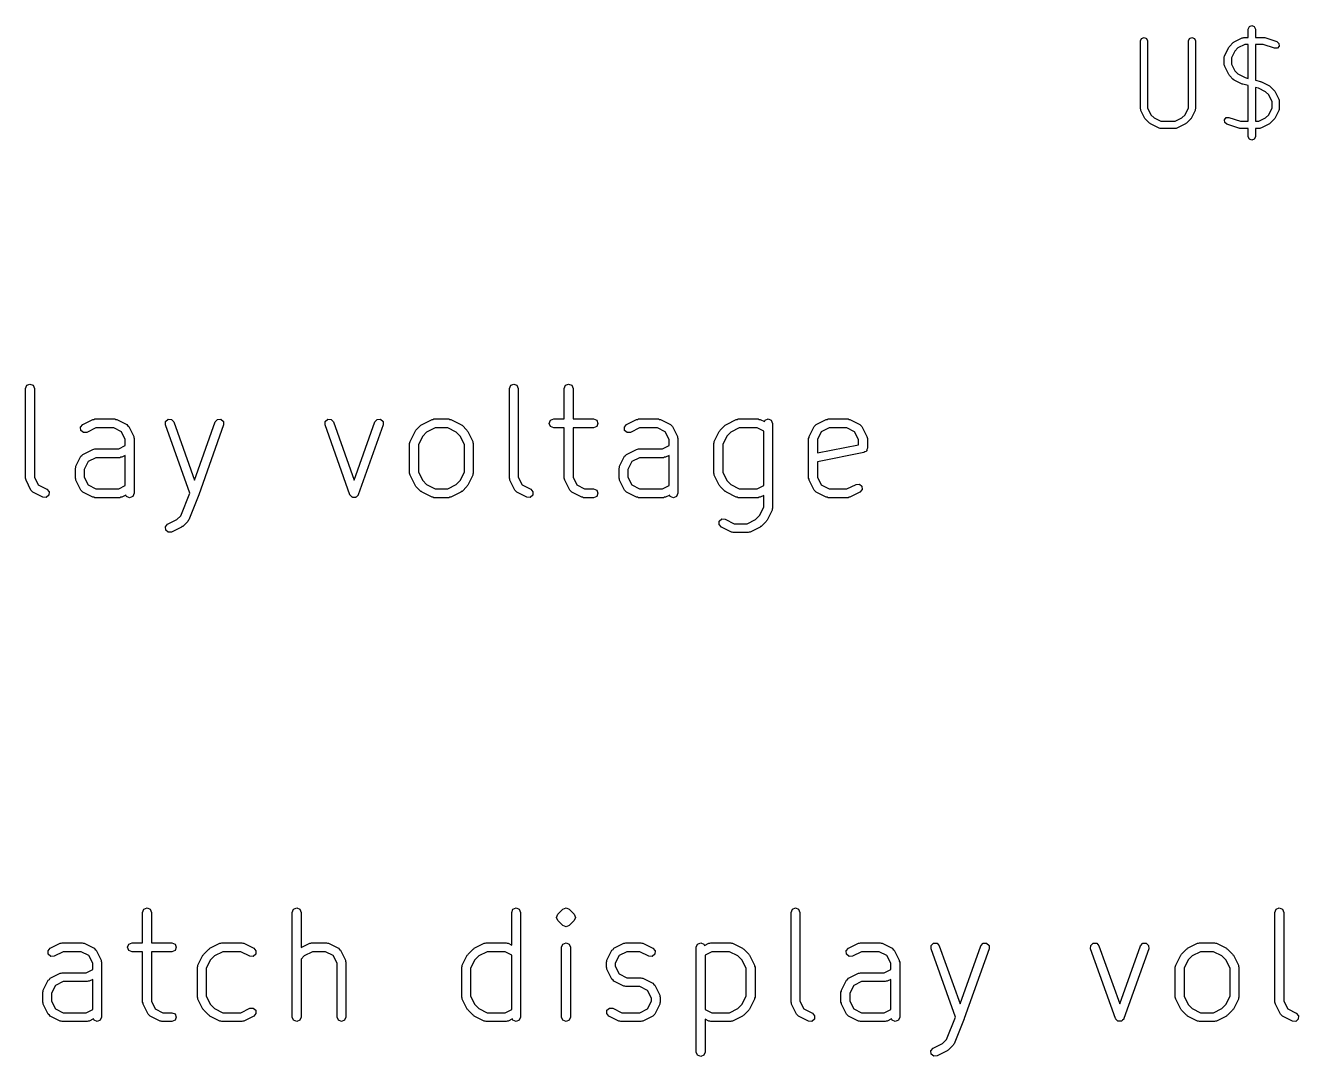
# Model space of a CAD drawing. Extents: x 114.4 to 183.2, y -118.4 to -91.7.
# Drawn here: x 138.26 to 149.99, y -115.8 to -106.3 of the extents above; entities that cross this region are included whole.
import ezdxf

# ---------------------------------------------------------------- set-up
doc = ezdxf.new("R2010")
doc.units = 0
doc.layers.add('BLACK', color=7, linetype='CONTINUOUS')

msp = doc.modelspace()

# ---------------------------------------------------------------- linework, layer by layer
at = {"layer": 'BLACK', "linetype": 'CONTINUOUS'}
for p, q in [((149.523, -106.333), (149.533, -106.31)), ((149.523, -106.41), (149.523, -106.333)), ((149.533, -106.31), (149.556, -106.3)), ((149.556, -106.3), (149.578, -106.31)), ((149.578, -106.31), (149.588, -106.333)), ((149.588, -106.333), (149.588, -106.41)), ((148.53, -106.443), (148.54, -106.42)), ((148.53, -107.068), (148.53, -106.443)), ((148.54, -106.42), (148.563, -106.41)), ((148.563, -106.41), (148.586, -106.42)), ((148.586, -106.42), (148.595, -106.443)), ((148.595, -106.443), (148.595, -107.06)), ((148.971, -106.443), (148.981, -106.42)), ((148.971, -107.06), (148.971, -106.443)), ((148.981, -106.42), (149.004, -106.41)), ((149.004, -106.41), (149.027, -106.42)), ((149.027, -106.42), (149.036, -106.443)), ((149.036, -106.443), (149.036, -107.068)), ((149.306, -106.575), (149.343, -106.502)), ((149.343, -106.502), (149.347, -106.498)), ((149.347, -106.498), (149.349, -106.493)), ((149.349, -106.493), (149.385, -106.457)), ((149.385, -106.457), (149.39, -106.455)), ((149.39, -106.455), (149.394, -106.451)), ((149.394, -106.451), (149.467, -106.414)), ((149.428, -106.506), (149.398, -106.536)), ((149.49, -106.475), (149.428, -106.506)), ((149.467, -106.414), (149.475, -106.413)), ((149.475, -106.413), (149.482, -106.41)), ((149.482, -106.41), (149.523, -106.41)), ((149.523, -106.475), (149.49, -106.475)), ((149.523, -106.787), (149.523, -106.475)), ((149.588, -106.41), (149.666, -106.41)), ((149.661, -106.475), (149.588, -106.475)), ((149.588, -106.475), (149.588, -106.804)), ((149.766, -106.51), (149.661, -106.475)), ((149.666, -106.41), (149.671, -106.412)), ((149.671, -106.412), (149.676, -106.412)), ((149.676, -106.412), (149.786, -106.449)), ((149.786, -106.449), (149.805, -106.465)), ((149.807, -106.49), (149.791, -106.509)), ((149.805, -106.465), (149.807, -106.49)), ((149.302, -106.59), (149.305, -106.583)), ((149.302, -106.663), (149.302, -106.59)), ((149.305, -106.583), (149.306, -106.575)), ((149.398, -106.536), (149.367, -106.598)), ((149.367, -106.598), (149.367, -106.656)), ((149.791, -106.509), (149.766, -106.51)), ((149.305, -106.67), (149.302, -106.663)), ((149.306, -106.678), (149.305, -106.67)), ((149.343, -106.752), (149.306, -106.678)), ((149.367, -106.656), (149.398, -106.718)), ((149.398, -106.718), (149.428, -106.747)), ((149.347, -106.755), (149.343, -106.752)), ((149.349, -106.76), (149.347, -106.755)), ((149.385, -106.797), (149.349, -106.76)), ((149.39, -106.799), (149.385, -106.797)), ((149.394, -106.803), (149.39, -106.799)), ((149.467, -106.84), (149.394, -106.803)), ((149.428, -106.747), (149.493, -106.78)), ((149.471, -106.84), (149.467, -106.84)), ((149.474, -106.842), (149.471, -106.84)), ((149.523, -106.854), (149.474, -106.842)), ((149.493, -106.78), (149.523, -106.787)), ((149.523, -107.182), (149.523, -106.854)), ((149.588, -106.804), (149.637, -106.816)), ((149.637, -106.816), (149.64, -106.818)), ((149.64, -106.818), (149.644, -106.818)), ((149.644, -106.818), (149.717, -106.855)), ((149.717, -106.855), (149.721, -106.859)), ((149.721, -106.859), (149.726, -106.861)), ((149.618, -106.878), (149.588, -106.871)), ((149.588, -106.871), (149.588, -107.182)), ((149.683, -106.911), (149.618, -106.878)), ((149.713, -106.94), (149.683, -106.911)), ((149.744, -107.002), (149.713, -106.94)), ((149.726, -106.861), (149.762, -106.898)), ((149.762, -106.898), (149.764, -106.903)), ((149.764, -106.903), (149.768, -106.906)), ((149.768, -106.906), (149.805, -106.98)), ((148.533, -107.075), (148.53, -107.068)), ((148.534, -107.082), (148.533, -107.075)), ((148.57, -107.156), (148.534, -107.082)), ((148.595, -107.06), (148.626, -107.122)), ((148.94, -107.122), (148.971, -107.06)), ((149.033, -107.082), (148.996, -107.156)), ((149.034, -107.075), (149.033, -107.082)), ((149.036, -107.068), (149.034, -107.075)), ((149.713, -107.122), (149.744, -107.06)), ((149.744, -107.06), (149.744, -107.002)), ((149.805, -107.082), (149.768, -107.156)), ((149.805, -106.98), (149.806, -106.987)), ((149.806, -107.075), (149.805, -107.082)), ((149.806, -106.987), (149.809, -106.994)), ((149.809, -107.068), (149.806, -107.075)), ((149.809, -106.994), (149.809, -107.068)), ((148.574, -107.159), (148.57, -107.156)), ((148.577, -107.164), (148.574, -107.159)), ((148.613, -107.201), (148.577, -107.164)), ((148.618, -107.203), (148.613, -107.201)), ((148.622, -107.207), (148.618, -107.203)), ((148.695, -107.244), (148.622, -107.207)), ((148.626, -107.122), (148.656, -107.151)), ((148.656, -107.151), (148.717, -107.182)), ((148.717, -107.182), (148.849, -107.182)), ((148.849, -107.182), (148.911, -107.151)), ((148.945, -107.207), (148.871, -107.244)), ((148.911, -107.151), (148.94, -107.122)), ((148.948, -107.203), (148.945, -107.207)), ((148.953, -107.201), (148.948, -107.203)), ((148.99, -107.164), (148.953, -107.201)), ((148.992, -107.159), (148.99, -107.164)), ((148.996, -107.156), (148.992, -107.159)), ((149.304, -107.168), (149.32, -107.149)), ((149.306, -107.193), (149.304, -107.168)), ((149.325, -107.209), (149.306, -107.193)), ((149.32, -107.149), (149.345, -107.147)), ((149.435, -107.246), (149.325, -107.209)), ((149.345, -107.147), (149.45, -107.182)), ((149.45, -107.182), (149.523, -107.182)), ((149.588, -107.182), (149.621, -107.182)), ((149.621, -107.182), (149.683, -107.151)), ((149.717, -107.207), (149.644, -107.244)), ((149.683, -107.151), (149.713, -107.122)), ((149.721, -107.203), (149.717, -107.207)), ((149.726, -107.201), (149.721, -107.203)), ((149.762, -107.164), (149.726, -107.201)), ((149.764, -107.159), (149.762, -107.164)), ((149.768, -107.156), (149.764, -107.159)), ((148.703, -107.245), (148.695, -107.244)), ((148.71, -107.248), (148.703, -107.245)), ((148.857, -107.248), (148.71, -107.248)), ((148.864, -107.245), (148.857, -107.248)), ((148.871, -107.244), (148.864, -107.245)), ((149.44, -107.245), (149.435, -107.246)), ((149.445, -107.248), (149.44, -107.245)), ((149.523, -107.248), (149.445, -107.248)), ((149.523, -107.325), (149.523, -107.248)), ((149.533, -107.348), (149.523, -107.325)), ((149.588, -107.325), (149.578, -107.348)), ((149.629, -107.248), (149.588, -107.248)), ((149.588, -107.248), (149.588, -107.325)), ((149.636, -107.245), (149.629, -107.248)), ((149.644, -107.244), (149.636, -107.245)), ((149.556, -107.358), (149.533, -107.348)), ((149.578, -107.348), (149.556, -107.358)), ((138.256, -109.644), (138.268, -109.615)), ((138.256, -110.471), (138.256, -109.644)), ((138.268, -109.615), (138.297, -109.603)), ((138.297, -109.603), (138.326, -109.615)), ((138.326, -109.615), (138.338, -109.644)), ((138.338, -109.644), (138.338, -110.462)), ((142.715, -109.644), (142.727, -109.615)), ((142.715, -110.471), (142.715, -109.644)), ((142.727, -109.615), (142.755, -109.603)), ((142.755, -109.603), (142.784, -109.615)), ((142.784, -109.615), (142.796, -109.644)), ((142.796, -109.644), (142.796, -110.462)), ((143.22, -109.644), (143.232, -109.615)), ((143.22, -109.925), (143.22, -109.644)), ((143.232, -109.615), (143.261, -109.603)), ((143.261, -109.603), (143.29, -109.615)), ((143.29, -109.615), (143.302, -109.644)), ((143.302, -109.644), (143.302, -109.925)), ((138.764, -109.999), (138.784, -109.975)), ((138.766, -110.03), (138.764, -109.999)), ((138.784, -109.975), (138.876, -109.929)), ((138.904, -110.006), (138.821, -110.048)), ((138.876, -109.929), (138.886, -109.929)), ((138.886, -109.929), (138.895, -109.925)), ((138.895, -109.925), (139.078, -109.925)), ((139.069, -110.006), (138.904, -110.006)), ((139.14, -110.042), (139.069, -110.006)), ((139.078, -109.925), (139.087, -109.929)), ((139.087, -109.929), (139.097, -109.929)), ((139.097, -109.929), (139.189, -109.975)), ((139.189, -109.975), (139.197, -109.985)), ((139.197, -109.985), (139.207, -109.993)), ((139.207, -109.993), (139.253, -110.085)), ((139.546, -109.979), (139.547, -109.948)), ((139.77, -110.608), (139.546, -109.979)), ((139.547, -109.948), (139.57, -109.927)), ((139.57, -109.927), (139.601, -109.929)), ((139.601, -109.929), (139.622, -109.952)), ((139.622, -109.952), (139.814, -110.488)), ((139.814, -110.488), (140.005, -109.952)), ((140.082, -109.979), (139.852, -110.623)), ((140.005, -109.952), (140.026, -109.929)), ((140.026, -109.929), (140.057, -109.927)), ((140.057, -109.927), (140.08, -109.948)), ((140.08, -109.948), (140.082, -109.979)), ((141.017, -109.979), (141.018, -109.948)), ((141.246, -110.623), (141.017, -109.979)), ((141.018, -109.948), (141.041, -109.927)), ((141.041, -109.927), (141.072, -109.929)), ((141.072, -109.929), (141.093, -109.952)), ((141.093, -109.952), (141.285, -110.488)), ((141.285, -110.488), (141.476, -109.952)), ((141.553, -109.979), (141.323, -110.623)), ((141.476, -109.952), (141.497, -109.929)), ((141.497, -109.929), (141.528, -109.927)), ((141.528, -109.927), (141.551, -109.948)), ((141.551, -109.948), (141.553, -109.979)), ((141.853, -110.029), (141.899, -109.983)), ((141.899, -109.983), (141.906, -109.98)), ((141.906, -109.98), (141.91, -109.975)), ((141.91, -109.975), (142.002, -109.929)), ((142.03, -110.006), (141.952, -110.045)), ((142.002, -109.929), (142.011, -109.929)), ((142.011, -109.929), (142.02, -109.925)), ((142.02, -109.925), (142.158, -109.925)), ((142.148, -110.006), (142.03, -110.006)), ((142.226, -110.045), (142.148, -110.006)), ((142.158, -109.925), (142.167, -109.929)), ((142.167, -109.929), (142.176, -109.929)), ((142.176, -109.929), (142.268, -109.975)), ((142.268, -109.975), (142.272, -109.98)), ((142.272, -109.98), (142.279, -109.983)), ((142.279, -109.983), (142.324, -110.029)), ((143.082, -109.966), (143.094, -109.937)), ((143.094, -109.994), (143.082, -109.966)), ((143.094, -109.937), (143.123, -109.925)), ((143.123, -110.006), (143.094, -109.994)), ((143.123, -109.925), (143.22, -109.925)), ((143.22, -110.006), (143.123, -110.006)), ((143.22, -110.471), (143.22, -110.006)), ((143.302, -109.925), (143.491, -109.925)), ((143.491, -110.006), (143.302, -110.006)), ((143.302, -110.006), (143.302, -110.462)), ((143.491, -109.925), (143.52, -109.937)), ((143.52, -109.994), (143.491, -110.006)), ((143.52, -109.937), (143.531, -109.966)), ((143.531, -109.966), (143.52, -109.994)), ((143.774, -109.999), (143.794, -109.975)), ((143.776, -110.03), (143.774, -109.999)), ((143.794, -109.975), (143.886, -109.929)), ((143.914, -110.006), (143.831, -110.048)), ((143.886, -109.929), (143.896, -109.929)), ((143.896, -109.929), (143.904, -109.925)), ((143.904, -109.925), (144.088, -109.925)), ((144.079, -110.006), (143.914, -110.006)), ((144.15, -110.042), (144.079, -110.006)), ((144.088, -109.925), (144.097, -109.929)), ((144.097, -109.929), (144.106, -109.929)), ((144.106, -109.929), (144.198, -109.975)), ((144.198, -109.975), (144.207, -109.985)), ((144.207, -109.985), (144.217, -109.993)), ((144.217, -109.993), (144.263, -110.085)), ((144.657, -110.029), (144.703, -109.983)), ((144.703, -109.983), (144.709, -109.98)), ((144.709, -109.98), (144.714, -109.975)), ((144.714, -109.975), (144.805, -109.929)), ((144.833, -110.006), (144.756, -110.045)), ((144.805, -109.929), (144.815, -109.929)), ((144.815, -109.929), (144.824, -109.925)), ((144.824, -109.925), (145.008, -109.925)), ((144.998, -110.006), (144.833, -110.006)), ((145.059, -110.037), (144.998, -110.006)), ((145.008, -109.925), (145.016, -109.929)), ((145.016, -109.929), (145.026, -109.929)), ((145.026, -109.929), (145.066, -109.949)), ((145.066, -109.949), (145.071, -109.937)), ((145.071, -109.937), (145.099, -109.925)), ((145.099, -109.925), (145.128, -109.937)), ((145.128, -109.937), (145.14, -109.966)), ((145.14, -109.966), (145.14, -110.747)), ((145.477, -110.085), (145.523, -109.993)), ((145.523, -109.993), (145.532, -109.985)), ((145.532, -109.985), (145.541, -109.975)), ((145.541, -109.975), (145.633, -109.929)), ((145.661, -110.006), (145.589, -110.042)), ((145.633, -109.929), (145.642, -109.929)), ((145.642, -109.929), (145.651, -109.925)), ((145.651, -109.925), (145.835, -109.925)), ((145.825, -110.006), (145.661, -110.006)), ((145.896, -110.042), (145.825, -110.006)), ((145.835, -109.925), (145.844, -109.929)), ((145.844, -109.929), (145.853, -109.929)), ((145.853, -109.929), (145.945, -109.975)), ((145.945, -109.975), (145.953, -109.985)), ((145.953, -109.985), (145.963, -109.993)), ((145.963, -109.993), (146.009, -110.085)), ((138.79, -110.05), (138.766, -110.03)), ((138.821, -110.048), (138.79, -110.05)), ((139.176, -110.113), (139.14, -110.042)), ((139.176, -110.17), (139.176, -110.113)), ((139.253, -110.085), (139.253, -110.095)), ((139.253, -110.095), (139.257, -110.104)), ((139.257, -110.104), (139.257, -110.609)), ((141.796, -110.15), (141.799, -110.141)), ((141.799, -110.141), (141.8, -110.131)), ((141.8, -110.131), (141.846, -110.039)), ((141.846, -110.039), (141.851, -110.035)), ((141.851, -110.035), (141.853, -110.029)), ((141.916, -110.082), (141.877, -110.159)), ((141.952, -110.045), (141.916, -110.082)), ((142.262, -110.082), (142.226, -110.045)), ((142.301, -110.159), (142.262, -110.082)), ((142.324, -110.029), (142.327, -110.035)), ((142.327, -110.035), (142.332, -110.039)), ((142.332, -110.039), (142.378, -110.131)), ((142.378, -110.131), (142.379, -110.141)), ((142.379, -110.141), (142.382, -110.15)), ((143.8, -110.05), (143.776, -110.03)), ((143.831, -110.048), (143.8, -110.05)), ((144.186, -110.113), (144.15, -110.042)), ((144.186, -110.17), (144.186, -110.113)), ((144.263, -110.085), (144.263, -110.095)), ((144.263, -110.095), (144.267, -110.104)), ((144.267, -110.104), (144.267, -110.609)), ((144.599, -110.15), (144.603, -110.141)), ((144.603, -110.131), (144.649, -110.039)), ((144.603, -110.141), (144.603, -110.131)), ((144.649, -110.039), (144.654, -110.035)), ((144.654, -110.035), (144.657, -110.029)), ((144.719, -110.082), (144.68, -110.159)), ((144.756, -110.045), (144.719, -110.082)), ((145.059, -110.538), (145.059, -110.037)), ((145.472, -110.104), (145.476, -110.095)), ((145.472, -110.471), (145.472, -110.104)), ((145.476, -110.095), (145.477, -110.085)), ((145.589, -110.042), (145.554, -110.113)), ((145.554, -110.113), (145.554, -110.238)), ((145.932, -110.113), (145.896, -110.042)), ((145.932, -110.162), (145.932, -110.113)), ((146.009, -110.085), (146.01, -110.095)), ((146.01, -110.095), (146.013, -110.104)), ((146.013, -110.104), (146.013, -110.195)), ((138.766, -110.269), (138.776, -110.261)), ((138.776, -110.261), (138.784, -110.251)), ((138.784, -110.251), (138.876, -110.205)), ((138.876, -110.205), (138.886, -110.204)), ((138.886, -110.204), (138.895, -110.201)), ((138.895, -110.201), (139.115, -110.201)), ((139.115, -110.201), (139.176, -110.17)), ((139.176, -110.261), (139.143, -110.278)), ((139.176, -110.538), (139.176, -110.261)), ((141.796, -110.425), (141.796, -110.15)), ((141.877, -110.159), (141.877, -110.416)), ((142.301, -110.416), (142.301, -110.159)), ((142.382, -110.15), (142.382, -110.425)), ((143.776, -110.269), (143.786, -110.261)), ((143.786, -110.261), (143.794, -110.251)), ((143.794, -110.251), (143.886, -110.205)), ((143.886, -110.205), (143.896, -110.204)), ((143.896, -110.204), (143.904, -110.201)), ((143.904, -110.201), (144.125, -110.201)), ((144.125, -110.201), (144.186, -110.17)), ((144.186, -110.261), (144.152, -110.278)), ((144.186, -110.538), (144.186, -110.261)), ((144.599, -110.425), (144.599, -110.15)), ((144.68, -110.159), (144.68, -110.416)), ((145.554, -110.238), (145.932, -110.162)), ((145.981, -110.235), (145.554, -110.321)), ((145.991, -110.229), (145.981, -110.235)), ((146.001, -110.224), (145.991, -110.229)), ((146.003, -110.22), (146.001, -110.224)), ((146.007, -110.218), (146.003, -110.22)), ((146.009, -110.206), (146.007, -110.218)), ((146.013, -110.195), (146.009, -110.206)), ((138.716, -110.379), (138.72, -110.371)), ((138.716, -110.471), (138.716, -110.379)), ((138.72, -110.361), (138.766, -110.269)), ((138.72, -110.371), (138.72, -110.361)), ((138.833, -110.318), (138.797, -110.389)), ((138.904, -110.282), (138.833, -110.318)), ((139.124, -110.282), (138.904, -110.282)), ((139.133, -110.278), (139.124, -110.282)), ((139.143, -110.278), (139.133, -110.278)), ((143.726, -110.379), (143.73, -110.371)), ((143.726, -110.471), (143.726, -110.379)), ((143.73, -110.361), (143.776, -110.269)), ((143.73, -110.371), (143.73, -110.361)), ((143.843, -110.318), (143.807, -110.389)), ((143.914, -110.282), (143.843, -110.318)), ((144.134, -110.282), (143.914, -110.282)), ((144.143, -110.278), (144.134, -110.282)), ((144.152, -110.278), (144.143, -110.278)), ((145.554, -110.321), (145.554, -110.462)), ((138.26, -110.48), (138.256, -110.471)), ((138.261, -110.489), (138.26, -110.48)), ((138.307, -110.581), (138.261, -110.489)), ((138.338, -110.462), (138.373, -110.533)), ((138.72, -110.48), (138.716, -110.471)), ((138.72, -110.489), (138.72, -110.48)), ((138.766, -110.581), (138.72, -110.489)), ((138.797, -110.389), (138.797, -110.462)), ((138.797, -110.462), (138.833, -110.533)), ((141.799, -110.434), (141.796, -110.425)), ((141.8, -110.443), (141.799, -110.434)), ((141.846, -110.535), (141.8, -110.443)), ((141.877, -110.416), (141.916, -110.493)), ((141.916, -110.493), (141.952, -110.53)), ((142.226, -110.53), (142.262, -110.493)), ((142.262, -110.493), (142.301, -110.416)), ((142.378, -110.443), (142.332, -110.535)), ((142.379, -110.434), (142.378, -110.443)), ((142.382, -110.425), (142.379, -110.434)), ((142.718, -110.48), (142.715, -110.471)), ((142.719, -110.489), (142.718, -110.48)), ((142.765, -110.581), (142.719, -110.489)), ((142.796, -110.462), (142.832, -110.533)), ((143.224, -110.48), (143.22, -110.471)), ((143.225, -110.489), (143.224, -110.48)), ((143.271, -110.581), (143.225, -110.489)), ((143.302, -110.462), (143.337, -110.533)), ((143.73, -110.48), (143.726, -110.471)), ((143.73, -110.489), (143.73, -110.48)), ((143.776, -110.581), (143.73, -110.489)), ((143.807, -110.389), (143.807, -110.462)), ((143.807, -110.462), (143.843, -110.533)), ((144.603, -110.434), (144.599, -110.425)), ((144.603, -110.443), (144.603, -110.434)), ((144.649, -110.535), (144.603, -110.443)), ((144.68, -110.416), (144.719, -110.493)), ((144.719, -110.493), (144.756, -110.53)), ((145.476, -110.48), (145.472, -110.471)), ((145.477, -110.489), (145.476, -110.48)), ((145.523, -110.581), (145.477, -110.489)), ((145.554, -110.462), (145.589, -110.533)), ((138.316, -110.59), (138.307, -110.581)), ((138.325, -110.6), (138.316, -110.59)), ((138.417, -110.645), (138.325, -110.6)), ((138.373, -110.533), (138.453, -110.573)), ((138.453, -110.573), (138.474, -110.596)), ((138.474, -110.596), (138.471, -110.627)), ((138.776, -110.59), (138.766, -110.581)), ((138.784, -110.6), (138.776, -110.59)), ((138.876, -110.645), (138.784, -110.6)), ((138.833, -110.533), (138.904, -110.568)), ((138.904, -110.568), (139.115, -110.568)), ((139.115, -110.568), (139.176, -110.538)), ((139.257, -110.609), (139.245, -110.638)), ((139.687, -110.816), (139.77, -110.608)), ((141.851, -110.54), (141.846, -110.535)), ((141.853, -110.546), (141.851, -110.54)), ((141.899, -110.592), (141.853, -110.546)), ((141.906, -110.594), (141.899, -110.592)), ((141.91, -110.6), (141.906, -110.594)), ((142.002, -110.645), (141.91, -110.6)), ((141.952, -110.53), (142.03, -110.568)), ((142.03, -110.568), (142.148, -110.568)), ((142.148, -110.568), (142.226, -110.53)), ((142.268, -110.6), (142.176, -110.645)), ((142.272, -110.594), (142.268, -110.6)), ((142.279, -110.592), (142.272, -110.594)), ((142.324, -110.546), (142.279, -110.592)), ((142.327, -110.54), (142.324, -110.546)), ((142.332, -110.535), (142.327, -110.54)), ((142.775, -110.59), (142.765, -110.581)), ((142.783, -110.6), (142.775, -110.59)), ((142.875, -110.645), (142.783, -110.6)), ((142.832, -110.533), (142.911, -110.573)), ((142.911, -110.573), (142.932, -110.596)), ((142.932, -110.596), (142.93, -110.627)), ((143.28, -110.59), (143.271, -110.581)), ((143.289, -110.6), (143.28, -110.59)), ((143.381, -110.645), (143.289, -110.6)), ((143.337, -110.533), (143.408, -110.568)), ((143.408, -110.568), (143.491, -110.568)), ((143.491, -110.568), (143.52, -110.58)), ((143.52, -110.58), (143.531, -110.609)), ((143.531, -110.609), (143.52, -110.638)), ((143.786, -110.59), (143.776, -110.581)), ((143.794, -110.6), (143.786, -110.59)), ((143.886, -110.645), (143.794, -110.6)), ((143.843, -110.533), (143.914, -110.568)), ((143.914, -110.568), (144.125, -110.568)), ((144.125, -110.568), (144.186, -110.538)), ((144.267, -110.609), (144.255, -110.638)), ((144.654, -110.54), (144.649, -110.535)), ((144.657, -110.546), (144.654, -110.54)), ((144.703, -110.592), (144.657, -110.546)), ((144.709, -110.594), (144.703, -110.592)), ((144.714, -110.6), (144.709, -110.594)), ((144.805, -110.645), (144.714, -110.6)), ((144.756, -110.53), (144.833, -110.568)), ((144.833, -110.568), (144.998, -110.568)), ((144.998, -110.568), (145.059, -110.538)), ((145.532, -110.59), (145.523, -110.581)), ((145.541, -110.6), (145.532, -110.59)), ((145.633, -110.645), (145.541, -110.6)), ((145.589, -110.533), (145.661, -110.568)), ((145.661, -110.568), (145.825, -110.568)), ((145.825, -110.568), (145.909, -110.527)), ((145.945, -110.6), (145.853, -110.645)), ((145.909, -110.527), (145.94, -110.525)), ((145.94, -110.525), (145.963, -110.545)), ((145.965, -110.576), (145.945, -110.6)), ((145.963, -110.545), (145.965, -110.576)), ((138.448, -110.648), (138.417, -110.645)), ((138.471, -110.627), (138.448, -110.648)), ((138.886, -110.646), (138.876, -110.645)), ((138.895, -110.65), (138.886, -110.646)), ((139.124, -110.65), (138.895, -110.65)), ((139.133, -110.646), (139.124, -110.65)), ((139.143, -110.645), (139.133, -110.646)), ((139.182, -110.626), (139.143, -110.645)), ((139.188, -110.638), (139.182, -110.626)), ((139.216, -110.65), (139.188, -110.638)), ((139.245, -110.638), (139.216, -110.65)), ((139.852, -110.624), (139.76, -110.854)), ((139.852, -110.623), (139.852, -110.623)), ((139.852, -110.623), (139.852, -110.624)), ((141.248, -110.624), (141.246, -110.623)), ((141.248, -110.627), (141.248, -110.624)), ((141.258, -110.636), (141.248, -110.627)), ((141.267, -110.646), (141.258, -110.636)), ((141.269, -110.646), (141.267, -110.646)), ((141.271, -110.647), (141.269, -110.646)), ((141.285, -110.647), (141.271, -110.647)), ((141.298, -110.647), (141.285, -110.647)), ((141.3, -110.646), (141.298, -110.647)), ((141.302, -110.646), (141.3, -110.646)), ((141.311, -110.636), (141.302, -110.646)), ((141.321, -110.627), (141.311, -110.636)), ((141.323, -110.623), (141.321, -110.624)), ((141.321, -110.624), (141.321, -110.627)), ((142.011, -110.646), (142.002, -110.645)), ((142.02, -110.65), (142.011, -110.646)), ((142.158, -110.65), (142.02, -110.65)), ((142.167, -110.646), (142.158, -110.65)), ((142.176, -110.645), (142.167, -110.646)), ((142.906, -110.648), (142.875, -110.645)), ((142.93, -110.627), (142.906, -110.648)), ((143.39, -110.646), (143.381, -110.645)), ((143.399, -110.65), (143.39, -110.646)), ((143.491, -110.65), (143.399, -110.65)), ((143.52, -110.638), (143.491, -110.65)), ((143.896, -110.646), (143.886, -110.645)), ((143.904, -110.65), (143.896, -110.646)), ((144.134, -110.65), (143.904, -110.65)), ((144.143, -110.646), (144.134, -110.65)), ((144.152, -110.645), (144.143, -110.646)), ((144.192, -110.626), (144.152, -110.645)), ((144.197, -110.638), (144.192, -110.626)), ((144.226, -110.65), (144.197, -110.638)), ((144.255, -110.638), (144.226, -110.65)), ((144.815, -110.646), (144.805, -110.645)), ((144.824, -110.65), (144.815, -110.646)), ((145.008, -110.65), (144.824, -110.65)), ((145.016, -110.646), (145.008, -110.65)), ((145.026, -110.645), (145.016, -110.646)), ((145.059, -110.629), (145.026, -110.645)), ((145.059, -110.737), (145.059, -110.629)), ((145.642, -110.646), (145.633, -110.645)), ((145.651, -110.65), (145.642, -110.646)), ((145.835, -110.65), (145.651, -110.65)), ((145.844, -110.646), (145.835, -110.65)), ((145.853, -110.645), (145.844, -110.646)), ((139.652, -110.852), (139.687, -110.816)), ((144.649, -110.867), (144.673, -110.846)), ((144.673, -110.846), (144.704, -110.849)), ((144.983, -110.852), (145.02, -110.815)), ((145.02, -110.815), (145.059, -110.737)), ((145.136, -110.765), (145.09, -110.857)), ((145.14, -110.747), (145.136, -110.756)), ((145.136, -110.756), (145.136, -110.765)), ((139.545, -110.918), (139.566, -110.895)), ((139.548, -110.949), (139.545, -110.918)), ((139.571, -110.969), (139.548, -110.949)), ((139.566, -110.895), (139.652, -110.852)), ((139.694, -110.921), (139.602, -110.967)), ((139.698, -110.916), (139.694, -110.921)), ((139.705, -110.914), (139.698, -110.916)), ((139.751, -110.868), (139.705, -110.914)), ((139.754, -110.86), (139.751, -110.868)), ((139.76, -110.854), (139.754, -110.86)), ((144.647, -110.898), (144.649, -110.867)), ((144.668, -110.921), (144.647, -110.898)), ((144.76, -110.967), (144.668, -110.921)), ((144.704, -110.849), (144.787, -110.89)), ((144.787, -110.89), (144.906, -110.89)), ((144.906, -110.89), (144.983, -110.852)), ((145.026, -110.921), (144.934, -110.967)), ((145.03, -110.916), (145.026, -110.921)), ((145.036, -110.914), (145.03, -110.916)), ((145.082, -110.868), (145.036, -110.914)), ((145.085, -110.862), (145.082, -110.868)), ((145.09, -110.857), (145.085, -110.862)), ((139.602, -110.967), (139.571, -110.969)), ((144.769, -110.968), (144.76, -110.967)), ((144.778, -110.972), (144.769, -110.968)), ((144.916, -110.972), (144.778, -110.972)), ((144.924, -110.968), (144.916, -110.972)), ((144.934, -110.967), (144.924, -110.968)), ((139.335, -114.47), (139.347, -114.441)), ((139.335, -114.751), (139.335, -114.47)), ((139.347, -114.441), (139.376, -114.429)), ((139.376, -114.429), (139.405, -114.441)), ((139.405, -114.441), (139.417, -114.47)), ((139.417, -114.47), (139.417, -114.751)), ((140.714, -114.47), (140.726, -114.441)), ((140.714, -115.435), (140.714, -114.47)), ((140.726, -114.441), (140.755, -114.429)), ((140.755, -114.429), (140.784, -114.441)), ((140.784, -114.441), (140.795, -114.47)), ((140.795, -114.47), (140.795, -114.795)), ((142.737, -114.47), (142.748, -114.441)), ((142.737, -114.772), (142.737, -114.47)), ((142.748, -114.441), (142.777, -114.429)), ((142.777, -114.429), (142.806, -114.441)), ((142.806, -114.441), (142.818, -114.47)), ((142.818, -114.47), (142.818, -115.435)), ((143.162, -114.487), (143.208, -114.441)), ((143.208, -114.441), (143.237, -114.429)), ((143.237, -114.429), (143.266, -114.441)), ((143.266, -114.441), (143.311, -114.487)), ((145.31, -114.47), (145.322, -114.441)), ((145.31, -115.297), (145.31, -114.47)), ((145.322, -114.441), (145.351, -114.429)), ((145.351, -114.429), (145.38, -114.441)), ((145.38, -114.441), (145.392, -114.47)), ((145.392, -114.47), (145.392, -115.288)), ((149.769, -114.47), (149.781, -114.441)), ((149.769, -115.297), (149.769, -114.47)), ((149.781, -114.441), (149.809, -114.429)), ((149.809, -114.429), (149.838, -114.441)), ((149.838, -114.441), (149.85, -114.47)), ((149.85, -114.47), (149.85, -115.288)), ((143.15, -114.516), (143.162, -114.487)), ((143.162, -114.545), (143.15, -114.516)), ((143.208, -114.591), (143.162, -114.545)), ((143.237, -114.602), (143.208, -114.591)), ((143.266, -114.591), (143.237, -114.602)), ((143.311, -114.545), (143.266, -114.591)), ((143.311, -114.487), (143.323, -114.516)), ((143.323, -114.516), (143.311, -114.545)), ((143.311, -114.545), (143.311, -114.545)), ((138.464, -114.825), (138.485, -114.801)), ((138.466, -114.856), (138.464, -114.825)), ((138.485, -114.801), (138.576, -114.755)), ((138.604, -114.832), (138.521, -114.874)), ((138.576, -114.755), (138.586, -114.755)), ((138.586, -114.755), (138.595, -114.751)), ((138.595, -114.751), (138.778, -114.751)), ((138.769, -114.832), (138.604, -114.832)), ((138.84, -114.868), (138.769, -114.832)), ((138.778, -114.751), (138.787, -114.755)), ((138.787, -114.755), (138.797, -114.755)), ((138.797, -114.755), (138.889, -114.801)), ((138.889, -114.801), (138.897, -114.811)), ((138.897, -114.811), (138.907, -114.819)), ((138.907, -114.819), (138.953, -114.911)), ((139.197, -114.792), (139.209, -114.763)), ((139.209, -114.82), (139.197, -114.792)), ((139.209, -114.763), (139.238, -114.751)), ((139.238, -114.832), (139.209, -114.82)), ((139.238, -114.751), (139.335, -114.751)), ((139.335, -114.832), (139.238, -114.832)), ((139.335, -115.297), (139.335, -114.832)), ((139.417, -114.751), (139.606, -114.751)), ((139.606, -114.832), (139.417, -114.832)), ((139.417, -114.832), (139.417, -115.288)), ((139.606, -114.751), (139.635, -114.763)), ((139.635, -114.82), (139.606, -114.832)), ((139.635, -114.763), (139.646, -114.792)), ((139.646, -114.792), (139.635, -114.82)), ((139.899, -114.855), (139.945, -114.809)), ((139.945, -114.809), (139.951, -114.806)), ((139.951, -114.806), (139.955, -114.801)), ((139.955, -114.801), (140.047, -114.755)), ((140.075, -114.832), (139.998, -114.871)), ((140.047, -114.755), (140.057, -114.755)), ((140.057, -114.755), (140.065, -114.751)), ((140.065, -114.751), (140.249, -114.751)), ((140.24, -114.832), (140.075, -114.832)), ((140.323, -114.874), (140.24, -114.832)), ((140.249, -114.751), (140.258, -114.755)), ((140.258, -114.755), (140.267, -114.755)), ((140.267, -114.755), (140.359, -114.801)), ((140.359, -114.801), (140.38, -114.825)), ((140.38, -114.825), (140.378, -114.856)), ((140.795, -114.795), (140.875, -114.755)), ((140.902, -114.832), (140.825, -114.871)), ((140.875, -114.755), (140.884, -114.755)), ((140.884, -114.755), (140.893, -114.751)), ((140.893, -114.751), (141.031, -114.751)), ((141.021, -114.832), (140.902, -114.832)), ((141.092, -114.868), (141.021, -114.832)), ((141.031, -114.751), (141.039, -114.755)), ((141.039, -114.755), (141.049, -114.755)), ((141.049, -114.755), (141.141, -114.801)), ((141.141, -114.801), (141.149, -114.811)), ((141.149, -114.811), (141.159, -114.819)), ((141.159, -114.819), (141.205, -114.911)), ((142.335, -114.855), (142.381, -114.809)), ((142.381, -114.809), (142.387, -114.806)), ((142.387, -114.806), (142.391, -114.801)), ((142.391, -114.801), (142.483, -114.755)), ((142.511, -114.832), (142.434, -114.871)), ((142.483, -114.755), (142.493, -114.755)), ((142.493, -114.755), (142.501, -114.751)), ((142.501, -114.751), (142.685, -114.751)), ((142.676, -114.832), (142.511, -114.832)), ((142.737, -114.863), (142.676, -114.832)), ((142.685, -114.751), (142.694, -114.755)), ((142.694, -114.755), (142.703, -114.755)), ((142.703, -114.755), (142.737, -114.772)), ((143.196, -114.792), (143.208, -114.763)), ((143.196, -115.435), (143.196, -114.792)), ((143.208, -114.763), (143.237, -114.751)), ((143.237, -114.751), (143.266, -114.763)), ((143.266, -114.763), (143.277, -114.792)), ((143.277, -114.792), (143.277, -115.435)), ((143.614, -114.911), (143.66, -114.819)), ((143.66, -114.819), (143.67, -114.811)), ((143.67, -114.811), (143.678, -114.801)), ((143.678, -114.801), (143.77, -114.755)), ((143.798, -114.832), (143.727, -114.868)), ((143.77, -114.755), (143.78, -114.755)), ((143.78, -114.755), (143.788, -114.751)), ((143.788, -114.751), (143.926, -114.751)), ((143.917, -114.832), (143.798, -114.832)), ((144, -114.874), (143.917, -114.832)), ((143.926, -114.751), (143.935, -114.755)), ((143.935, -114.755), (143.944, -114.755)), ((143.944, -114.755), (144.036, -114.801)), ((144.036, -114.801), (144.057, -114.825)), ((144.057, -114.825), (144.054, -114.856)), ((144.437, -114.792), (144.449, -114.763)), ((144.437, -115.757), (144.437, -114.792)), ((144.449, -114.763), (144.478, -114.751)), ((144.478, -114.751), (144.506, -114.763)), ((144.506, -114.763), (144.512, -114.775)), ((144.512, -114.775), (144.551, -114.755)), ((144.579, -114.832), (144.518, -114.863)), ((144.551, -114.755), (144.561, -114.755)), ((144.561, -114.755), (144.57, -114.751)), ((144.57, -114.751), (144.754, -114.751)), ((144.744, -114.832), (144.579, -114.832)), ((144.821, -114.871), (144.744, -114.832)), ((144.754, -114.751), (144.762, -114.755)), ((144.762, -114.755), (144.772, -114.755)), ((144.772, -114.755), (144.864, -114.801)), ((144.864, -114.801), (144.868, -114.806)), ((144.868, -114.806), (144.874, -114.809)), ((144.874, -114.809), (144.92, -114.855)), ((145.818, -114.825), (145.838, -114.801)), ((145.82, -114.856), (145.818, -114.825)), ((145.838, -114.801), (145.93, -114.755)), ((145.958, -114.832), (145.875, -114.874)), ((145.93, -114.755), (145.94, -114.755)), ((145.94, -114.755), (145.949, -114.751)), ((145.949, -114.751), (146.132, -114.751)), ((146.123, -114.832), (145.958, -114.832)), ((146.194, -114.868), (146.123, -114.832)), ((146.132, -114.751), (146.141, -114.755)), ((146.141, -114.755), (146.151, -114.755)), ((146.151, -114.755), (146.242, -114.801)), ((146.242, -114.801), (146.251, -114.811)), ((146.251, -114.811), (146.261, -114.819)), ((146.261, -114.819), (146.307, -114.911)), ((146.6, -114.805), (146.601, -114.774)), ((146.824, -115.434), (146.6, -114.805)), ((146.601, -114.774), (146.624, -114.753)), ((146.624, -114.753), (146.655, -114.755)), ((146.655, -114.755), (146.676, -114.778)), ((146.676, -114.778), (146.868, -115.314)), ((146.868, -115.314), (147.059, -114.778)), ((147.136, -114.805), (146.906, -115.449)), ((147.059, -114.778), (147.08, -114.755)), ((147.08, -114.755), (147.111, -114.753)), ((147.111, -114.753), (147.134, -114.774)), ((147.134, -114.774), (147.136, -114.805)), ((148.07, -114.805), (148.072, -114.774)), ((148.3, -115.449), (148.07, -114.805)), ((148.072, -114.774), (148.095, -114.753)), ((148.095, -114.753), (148.126, -114.755)), ((148.126, -114.755), (148.147, -114.778)), ((148.147, -114.778), (148.339, -115.314)), ((148.339, -115.314), (148.53, -114.778)), ((148.607, -114.805), (148.377, -115.449)), ((148.53, -114.778), (148.551, -114.755)), ((148.551, -114.755), (148.582, -114.753)), ((148.582, -114.753), (148.605, -114.774)), ((148.605, -114.774), (148.607, -114.805)), ((148.907, -114.855), (148.953, -114.809)), ((148.953, -114.809), (148.959, -114.806)), ((148.959, -114.806), (148.964, -114.801)), ((148.964, -114.801), (149.056, -114.755)), ((149.084, -114.832), (149.006, -114.871)), ((149.056, -114.755), (149.065, -114.755)), ((149.065, -114.755), (149.074, -114.751)), ((149.074, -114.751), (149.212, -114.751)), ((149.202, -114.832), (149.084, -114.832)), ((149.28, -114.871), (149.202, -114.832)), ((149.212, -114.751), (149.221, -114.755)), ((149.221, -114.755), (149.23, -114.755)), ((149.23, -114.755), (149.322, -114.801)), ((149.322, -114.801), (149.326, -114.806)), ((149.326, -114.806), (149.332, -114.809)), ((149.332, -114.809), (149.378, -114.855)), ((138.49, -114.876), (138.466, -114.856)), ((138.521, -114.874), (138.49, -114.876)), ((138.876, -114.939), (138.84, -114.868)), ((138.876, -114.996), (138.876, -114.939)), ((138.953, -114.911), (138.953, -114.921)), ((138.953, -114.921), (138.957, -114.93)), ((138.957, -114.93), (138.957, -115.435)), ((139.845, -114.957), (139.891, -114.865)), ((139.891, -114.865), (139.896, -114.861)), ((139.896, -114.861), (139.899, -114.855)), ((139.961, -114.908), (139.922, -114.985)), ((139.998, -114.871), (139.961, -114.908)), ((140.354, -114.876), (140.323, -114.874)), ((140.378, -114.856), (140.354, -114.876)), ((140.825, -114.871), (140.795, -114.9)), ((140.795, -114.9), (140.795, -115.435)), ((141.128, -114.939), (141.092, -114.868)), ((141.128, -115.435), (141.128, -114.939)), ((141.205, -114.911), (141.206, -114.921)), ((141.206, -114.921), (141.209, -114.93)), ((141.209, -114.93), (141.209, -115.435)), ((142.281, -114.957), (142.327, -114.865)), ((142.327, -114.865), (142.332, -114.861)), ((142.332, -114.861), (142.335, -114.855)), ((142.397, -114.908), (142.358, -114.985)), ((142.434, -114.871), (142.397, -114.908)), ((142.737, -115.364), (142.737, -114.863)), ((143.61, -114.93), (143.613, -114.921)), ((143.61, -114.976), (143.61, -114.93)), ((143.613, -114.921), (143.614, -114.911)), ((143.727, -114.868), (143.691, -114.939)), ((143.691, -114.939), (143.691, -114.966)), ((144.031, -114.876), (144, -114.874)), ((144.054, -114.856), (144.031, -114.876)), ((144.518, -114.863), (144.518, -115.364)), ((144.858, -114.908), (144.821, -114.871)), ((144.897, -114.985), (144.858, -114.908)), ((144.92, -114.855), (144.923, -114.861)), ((144.923, -114.861), (144.928, -114.865)), ((144.928, -114.865), (144.974, -114.957)), ((145.844, -114.876), (145.82, -114.856)), ((145.875, -114.874), (145.844, -114.876)), ((146.23, -114.939), (146.194, -114.868)), ((146.23, -114.996), (146.23, -114.939)), ((146.307, -114.911), (146.307, -114.921)), ((146.307, -114.921), (146.311, -114.93)), ((146.311, -114.93), (146.311, -115.435)), ((148.854, -114.957), (148.9, -114.865)), ((148.9, -114.865), (148.905, -114.861)), ((148.905, -114.861), (148.907, -114.855)), ((148.969, -114.908), (148.931, -114.985)), ((149.006, -114.871), (148.969, -114.908)), ((149.316, -114.908), (149.28, -114.871)), ((149.355, -114.985), (149.316, -114.908)), ((149.378, -114.855), (149.381, -114.861)), ((149.381, -114.861), (149.386, -114.865)), ((149.386, -114.865), (149.432, -114.957)), ((138.485, -115.077), (138.576, -115.031)), ((138.576, -115.031), (138.586, -115.03)), ((138.586, -115.03), (138.595, -115.027)), ((138.595, -115.027), (138.815, -115.027)), ((138.815, -115.027), (138.876, -114.996)), ((139.841, -114.976), (139.845, -114.967)), ((139.841, -115.251), (139.841, -114.976)), ((139.845, -114.967), (139.845, -114.957)), ((139.922, -114.985), (139.922, -115.242)), ((142.277, -114.976), (142.281, -114.967)), ((142.277, -115.251), (142.277, -114.976)), ((142.281, -114.967), (142.281, -114.957)), ((142.358, -114.985), (142.358, -115.242)), ((143.613, -114.984), (143.61, -114.976)), ((143.614, -114.994), (143.613, -114.984)), ((143.66, -115.086), (143.614, -114.994)), ((143.691, -114.966), (143.727, -115.037)), ((143.727, -115.037), (143.798, -115.073)), ((144.897, -115.242), (144.897, -114.985)), ((144.974, -114.957), (144.974, -114.967)), ((144.974, -114.967), (144.978, -114.976)), ((144.978, -114.976), (144.978, -115.251)), ((145.838, -115.077), (145.93, -115.031)), ((145.93, -115.031), (145.94, -115.03)), ((145.94, -115.03), (145.949, -115.027)), ((145.949, -115.027), (146.169, -115.027)), ((146.169, -115.027), (146.23, -114.996)), ((148.849, -114.976), (148.853, -114.967)), ((148.849, -115.251), (148.849, -114.976)), ((148.853, -114.967), (148.854, -114.957)), ((148.931, -114.985), (148.931, -115.242)), ((149.355, -115.242), (149.355, -114.985)), ((149.432, -114.957), (149.433, -114.967)), ((149.433, -114.967), (149.436, -114.976)), ((149.436, -114.976), (149.436, -115.251)), ((138.42, -115.187), (138.466, -115.095)), ((138.42, -115.197), (138.42, -115.187)), ((138.466, -115.095), (138.476, -115.087)), ((138.476, -115.087), (138.485, -115.077)), ((138.533, -115.144), (138.497, -115.215)), ((138.604, -115.108), (138.533, -115.144)), ((138.824, -115.108), (138.604, -115.108)), ((138.833, -115.104), (138.824, -115.108)), ((138.843, -115.104), (138.833, -115.104)), ((138.876, -115.087), (138.843, -115.104)), ((138.876, -115.364), (138.876, -115.087)), ((143.67, -115.094), (143.66, -115.086)), ((143.678, -115.104), (143.67, -115.094)), ((143.77, -115.15), (143.678, -115.104)), ((143.78, -115.15), (143.77, -115.15)), ((143.788, -115.154), (143.78, -115.15)), ((143.917, -115.154), (143.788, -115.154)), ((143.798, -115.073), (143.926, -115.073)), ((143.988, -115.19), (143.917, -115.154)), ((143.926, -115.073), (143.935, -115.076)), ((143.935, -115.076), (143.944, -115.077)), ((143.944, -115.077), (144.036, -115.123)), ((144.036, -115.123), (144.045, -115.133)), ((144.045, -115.133), (144.054, -115.141)), ((144.054, -115.141), (144.1, -115.233)), ((145.774, -115.187), (145.82, -115.095)), ((145.774, -115.197), (145.774, -115.187)), ((145.82, -115.095), (145.83, -115.087)), ((145.83, -115.087), (145.838, -115.077)), ((145.887, -115.144), (145.851, -115.215)), ((145.958, -115.108), (145.887, -115.144)), ((146.178, -115.108), (145.958, -115.108)), ((146.187, -115.104), (146.178, -115.108)), ((146.197, -115.104), (146.187, -115.104)), ((146.23, -115.087), (146.197, -115.104)), ((146.23, -115.364), (146.23, -115.087)), ((138.416, -115.205), (138.42, -115.197)), ((138.416, -115.297), (138.416, -115.205)), ((138.42, -115.306), (138.416, -115.297)), ((138.497, -115.215), (138.497, -115.288)), ((138.497, -115.288), (138.533, -115.359)), ((139.339, -115.306), (139.335, -115.297)), ((139.417, -115.288), (139.452, -115.359)), ((139.845, -115.26), (139.841, -115.251)), ((139.845, -115.269), (139.845, -115.26)), ((139.891, -115.361), (139.845, -115.269)), ((139.922, -115.242), (139.961, -115.319)), ((142.281, -115.26), (142.277, -115.251)), ((142.281, -115.269), (142.281, -115.26)), ((142.327, -115.361), (142.281, -115.269)), ((142.358, -115.242), (142.397, -115.319)), ((144.023, -115.261), (143.988, -115.19)), ((143.988, -115.359), (144.023, -115.288)), ((144.023, -115.288), (144.023, -115.261)), ((144.1, -115.233), (144.101, -115.243)), ((144.101, -115.243), (144.105, -115.251)), ((144.105, -115.297), (144.101, -115.306)), ((144.105, -115.251), (144.105, -115.297)), ((144.858, -115.319), (144.897, -115.242)), ((144.974, -115.269), (144.928, -115.361)), ((144.978, -115.251), (144.974, -115.26)), ((144.974, -115.26), (144.974, -115.269)), ((145.314, -115.306), (145.31, -115.297)), ((145.392, -115.288), (145.427, -115.359)), ((145.77, -115.205), (145.774, -115.197)), ((145.77, -115.297), (145.77, -115.205)), ((145.774, -115.306), (145.77, -115.297)), ((145.851, -115.215), (145.851, -115.288)), ((145.851, -115.288), (145.887, -115.359)), ((148.853, -115.26), (148.849, -115.251)), ((148.854, -115.269), (148.853, -115.26)), ((148.9, -115.361), (148.854, -115.269)), ((148.931, -115.242), (148.969, -115.319)), ((149.316, -115.319), (149.355, -115.242)), ((149.432, -115.269), (149.386, -115.361)), ((149.433, -115.26), (149.432, -115.269)), ((149.436, -115.251), (149.433, -115.26)), ((149.772, -115.306), (149.769, -115.297)), ((149.85, -115.288), (149.886, -115.359)), ((138.42, -115.315), (138.42, -115.306)), ((138.466, -115.407), (138.42, -115.315)), ((138.476, -115.416), (138.466, -115.407)), ((138.485, -115.426), (138.476, -115.416)), ((138.533, -115.359), (138.604, -115.394)), ((138.604, -115.394), (138.815, -115.394)), ((138.815, -115.394), (138.876, -115.364)), ((139.34, -115.315), (139.339, -115.306)), ((139.386, -115.407), (139.34, -115.315)), ((139.395, -115.416), (139.386, -115.407)), ((139.404, -115.426), (139.395, -115.416)), ((139.452, -115.359), (139.523, -115.394)), ((139.523, -115.394), (139.606, -115.394)), ((139.606, -115.394), (139.635, -115.406)), ((139.635, -115.406), (139.646, -115.435)), ((139.896, -115.366), (139.891, -115.361)), ((139.899, -115.372), (139.896, -115.366)), ((139.945, -115.418), (139.899, -115.372)), ((139.951, -115.42), (139.945, -115.418)), ((139.955, -115.426), (139.951, -115.42)), ((139.961, -115.319), (139.998, -115.356)), ((139.998, -115.356), (140.075, -115.394)), ((140.075, -115.394), (140.24, -115.394)), ((140.24, -115.394), (140.323, -115.353)), ((140.323, -115.353), (140.354, -115.351)), ((140.354, -115.351), (140.378, -115.371)), ((140.38, -115.402), (140.359, -115.426)), ((140.378, -115.371), (140.38, -115.402)), ((142.332, -115.366), (142.327, -115.361)), ((142.335, -115.372), (142.332, -115.366)), ((142.381, -115.418), (142.335, -115.372)), ((142.387, -115.42), (142.381, -115.418)), ((142.391, -115.426), (142.387, -115.42)), ((142.397, -115.319), (142.434, -115.356)), ((142.434, -115.356), (142.511, -115.394)), ((142.511, -115.394), (142.676, -115.394)), ((142.676, -115.394), (142.737, -115.364)), ((143.612, -115.402), (143.614, -115.371)), ((143.632, -115.426), (143.612, -115.402)), ((143.614, -115.371), (143.638, -115.351)), ((143.638, -115.351), (143.669, -115.353)), ((143.669, -115.353), (143.752, -115.394)), ((143.752, -115.394), (143.917, -115.394)), ((143.917, -115.394), (143.988, -115.359)), ((144.045, -115.416), (144.036, -115.426)), ((144.054, -115.407), (144.045, -115.416)), ((144.1, -115.315), (144.054, -115.407)), ((144.101, -115.306), (144.1, -115.315)), ((144.518, -115.364), (144.579, -115.394)), ((144.579, -115.394), (144.744, -115.394)), ((144.744, -115.394), (144.821, -115.356)), ((144.821, -115.356), (144.858, -115.319)), ((144.868, -115.42), (144.864, -115.426)), ((144.874, -115.418), (144.868, -115.42)), ((144.92, -115.372), (144.874, -115.418)), ((144.923, -115.366), (144.92, -115.372)), ((144.928, -115.361), (144.923, -115.366)), ((145.315, -115.315), (145.314, -115.306)), ((145.361, -115.407), (145.315, -115.315)), ((145.37, -115.416), (145.361, -115.407)), ((145.379, -115.426), (145.37, -115.416)), ((145.427, -115.359), (145.507, -115.399)), ((145.507, -115.399), (145.527, -115.422)), ((145.527, -115.422), (145.525, -115.453)), ((145.774, -115.315), (145.774, -115.306)), ((145.82, -115.407), (145.774, -115.315)), ((145.83, -115.416), (145.82, -115.407)), ((145.838, -115.426), (145.83, -115.416)), ((145.887, -115.359), (145.958, -115.394)), ((145.958, -115.394), (146.169, -115.394)), ((146.169, -115.394), (146.23, -115.364)), ((148.905, -115.366), (148.9, -115.361)), ((148.907, -115.372), (148.905, -115.366)), ((148.953, -115.418), (148.907, -115.372)), ((148.959, -115.42), (148.953, -115.418)), ((148.964, -115.426), (148.959, -115.42)), ((148.969, -115.319), (149.006, -115.356)), ((149.006, -115.356), (149.084, -115.394)), ((149.084, -115.394), (149.202, -115.394)), ((149.202, -115.394), (149.28, -115.356)), ((149.28, -115.356), (149.316, -115.319)), ((149.326, -115.42), (149.322, -115.426)), ((149.332, -115.418), (149.326, -115.42)), ((149.378, -115.372), (149.332, -115.418)), ((149.381, -115.366), (149.378, -115.372)), ((149.386, -115.361), (149.381, -115.366)), ((149.773, -115.315), (149.772, -115.306)), ((149.819, -115.407), (149.773, -115.315)), ((149.829, -115.416), (149.819, -115.407)), ((149.837, -115.426), (149.829, -115.416)), ((149.886, -115.359), (149.965, -115.399)), ((149.965, -115.399), (149.986, -115.422)), ((149.986, -115.422), (149.984, -115.453)), ((138.576, -115.471), (138.485, -115.426)), ((138.586, -115.472), (138.576, -115.471)), ((138.595, -115.476), (138.586, -115.472)), ((138.824, -115.476), (138.595, -115.476)), ((138.833, -115.472), (138.824, -115.476)), ((138.843, -115.471), (138.833, -115.472)), ((138.883, -115.452), (138.843, -115.471)), ((138.888, -115.464), (138.883, -115.452)), ((138.916, -115.476), (138.888, -115.464)), ((138.945, -115.464), (138.916, -115.476)), ((138.957, -115.435), (138.945, -115.464)), ((139.496, -115.471), (139.404, -115.426)), ((139.505, -115.472), (139.496, -115.471)), ((139.514, -115.476), (139.505, -115.472)), ((139.606, -115.476), (139.514, -115.476)), ((139.635, -115.464), (139.606, -115.476)), ((139.646, -115.435), (139.635, -115.464)), ((140.047, -115.471), (139.955, -115.426)), ((140.057, -115.472), (140.047, -115.471)), ((140.065, -115.476), (140.057, -115.472)), ((140.249, -115.476), (140.065, -115.476)), ((140.258, -115.472), (140.249, -115.476)), ((140.267, -115.471), (140.258, -115.472)), ((140.359, -115.426), (140.267, -115.471)), ((140.726, -115.464), (140.714, -115.435)), ((140.755, -115.476), (140.726, -115.464)), ((140.784, -115.464), (140.755, -115.476)), ((140.795, -115.435), (140.784, -115.464)), ((141.14, -115.464), (141.128, -115.435)), ((141.168, -115.476), (141.14, -115.464)), ((141.197, -115.464), (141.168, -115.476)), ((141.209, -115.435), (141.197, -115.464)), ((142.483, -115.471), (142.391, -115.426)), ((142.493, -115.472), (142.483, -115.471)), ((142.501, -115.476), (142.493, -115.472)), ((142.685, -115.476), (142.501, -115.476)), ((142.694, -115.472), (142.685, -115.476)), ((142.703, -115.471), (142.694, -115.472)), ((142.743, -115.452), (142.703, -115.471)), ((142.748, -115.464), (142.743, -115.452)), ((142.777, -115.476), (142.748, -115.464)), ((142.806, -115.464), (142.777, -115.476)), ((142.818, -115.435), (142.806, -115.464)), ((143.208, -115.464), (143.196, -115.435)), ((143.237, -115.476), (143.208, -115.464)), ((143.266, -115.464), (143.237, -115.476)), ((143.277, -115.435), (143.266, -115.464)), ((143.724, -115.471), (143.632, -115.426)), ((143.734, -115.472), (143.724, -115.471)), ((143.742, -115.476), (143.734, -115.472)), ((143.926, -115.476), (143.742, -115.476)), ((143.935, -115.472), (143.926, -115.476)), ((143.944, -115.471), (143.935, -115.472)), ((144.036, -115.426), (143.944, -115.471)), ((144.551, -115.471), (144.518, -115.455)), ((144.518, -115.455), (144.518, -115.757)), ((144.561, -115.472), (144.551, -115.471)), ((144.57, -115.476), (144.561, -115.472)), ((144.754, -115.476), (144.57, -115.476)), ((144.762, -115.472), (144.754, -115.476)), ((144.772, -115.471), (144.762, -115.472)), ((144.864, -115.426), (144.772, -115.471)), ((145.471, -115.471), (145.379, -115.426)), ((145.502, -115.474), (145.471, -115.471)), ((145.525, -115.453), (145.502, -115.474)), ((145.93, -115.471), (145.838, -115.426)), ((145.94, -115.472), (145.93, -115.471)), ((145.949, -115.476), (145.94, -115.472)), ((146.178, -115.476), (145.949, -115.476)), ((146.187, -115.472), (146.178, -115.476)), ((146.197, -115.471), (146.187, -115.472)), ((146.236, -115.452), (146.197, -115.471)), ((146.242, -115.464), (146.236, -115.452)), ((146.27, -115.476), (146.242, -115.464)), ((146.299, -115.464), (146.27, -115.476)), ((146.311, -115.435), (146.299, -115.464)), ((146.741, -115.642), (146.824, -115.434)), ((146.905, -115.45), (146.814, -115.68)), ((146.906, -115.449), (146.905, -115.449)), ((146.905, -115.449), (146.905, -115.45)), ((148.302, -115.45), (148.3, -115.449)), ((148.302, -115.453), (148.302, -115.45)), ((148.312, -115.462), (148.302, -115.453)), ((148.321, -115.472), (148.312, -115.462)), ((148.323, -115.472), (148.321, -115.472)), ((148.325, -115.473), (148.323, -115.472)), ((148.339, -115.473), (148.325, -115.473)), ((148.352, -115.473), (148.339, -115.473)), ((148.354, -115.472), (148.352, -115.473)), ((148.356, -115.472), (148.354, -115.472)), ((148.365, -115.462), (148.356, -115.472)), ((148.375, -115.453), (148.365, -115.462)), ((148.377, -115.449), (148.375, -115.45)), ((148.375, -115.45), (148.375, -115.453)), ((149.056, -115.471), (148.964, -115.426)), ((149.065, -115.472), (149.056, -115.471)), ((149.074, -115.476), (149.065, -115.472)), ((149.212, -115.476), (149.074, -115.476)), ((149.221, -115.472), (149.212, -115.476)), ((149.23, -115.471), (149.221, -115.472)), ((149.322, -115.426), (149.23, -115.471)), ((149.929, -115.471), (149.837, -115.426)), ((149.96, -115.474), (149.929, -115.471)), ((149.984, -115.453), (149.96, -115.474)), ((146.706, -115.678), (146.741, -115.642)), ((144.449, -115.786), (144.437, -115.757)), ((144.518, -115.757), (144.506, -115.786)), ((146.599, -115.744), (146.62, -115.721)), ((146.602, -115.775), (146.599, -115.744)), ((146.625, -115.795), (146.602, -115.775)), ((146.62, -115.721), (146.706, -115.678)), ((146.748, -115.747), (146.656, -115.793)), ((146.752, -115.742), (146.748, -115.747)), ((146.759, -115.74), (146.752, -115.742)), ((146.805, -115.694), (146.759, -115.74)), ((146.808, -115.686), (146.805, -115.694)), ((146.814, -115.68), (146.808, -115.686)), ((144.478, -115.798), (144.449, -115.786)), ((144.506, -115.786), (144.478, -115.798)), ((146.656, -115.793), (146.625, -115.795))]:
    msp.add_line(p, q, dxfattribs=at)

doc.saveas('drawing.dxf')
